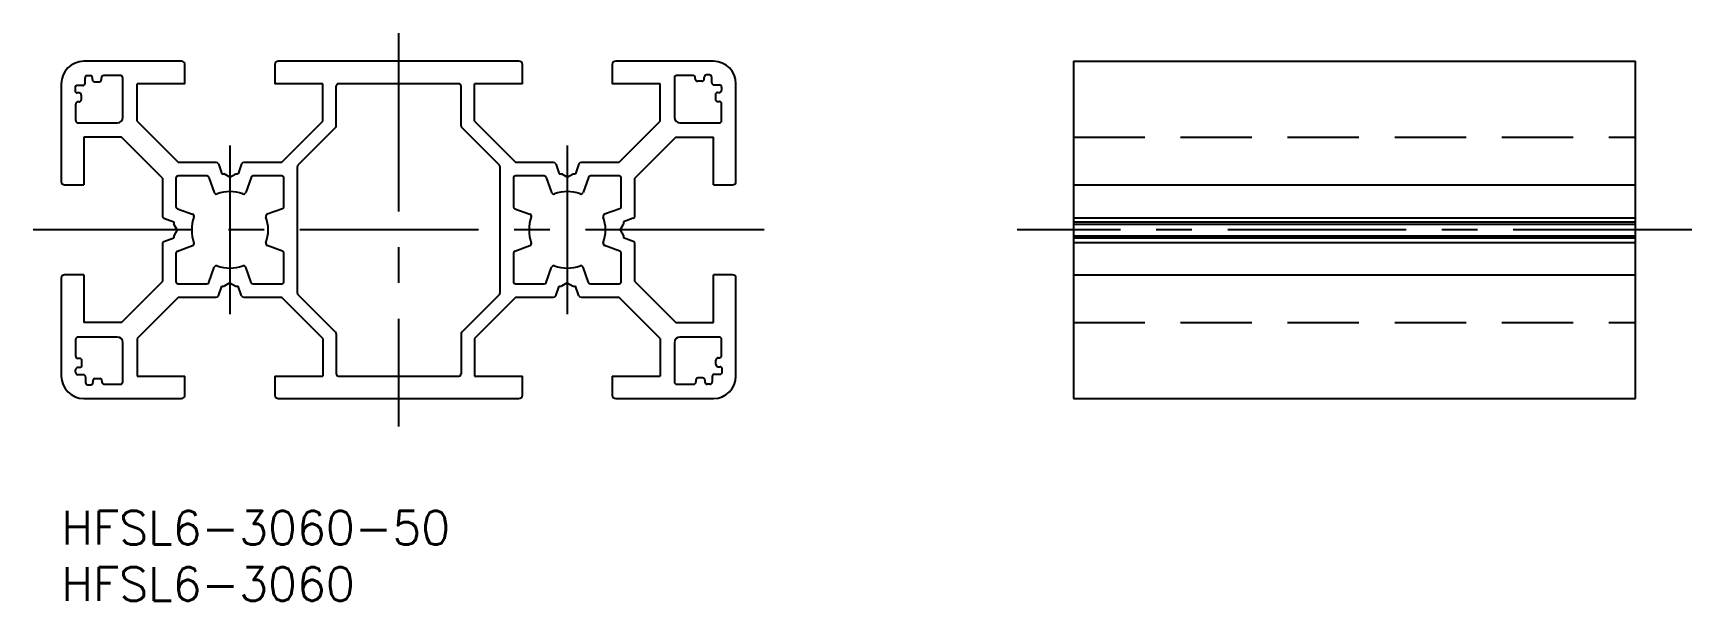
# Model space of a CAD drawing. Extents: x -2 to 145, y -8 to 42.
import ezdxf

# ---------------------------------------------------------------- set-up
doc = ezdxf.new("R2010")
doc.units = 0
doc.header["$LTSCALE"] = 0.5
doc.linetypes.add('CENTER', pattern=[50.8, 31.75, -6.35, 6.35, -6.35])
doc.linetypes.add('DASHED', pattern=[19.05, 12.7, -6.35])
for name, color, linetype in [('MSM_CENTER', 1, 'CENTER'), ('MSM_CONTINUOUS', 7, 'CONTINUOUS'), ('MSM_DASHED', 4, 'DASHED'), ('MSM_PART_NUMBER', 7, 'CONTINUOUS')]:
    doc.layers.add(name, color=color, linetype=linetype)
doc.styles.get("Standard").update_dxf_attribs({"font": 'txt.shx', "height": 3, "bigfont": 'bigfont.shx'})

# ---------------------------------------------------------------- blocks, each defined once
blk = doc.blocks.new('*U2')
at = {"layer": 'MSM_PART_NUMBER'}
blk.add_text('HFSL6-3060-50', height=3, dxfattribs=at).set_placement((0, -3))
blk = doc.blocks.new('*U3')
at = {"layer": 'MSM_PART_NUMBER'}
blk.add_text('HFSL6-3060', height=3, dxfattribs=at).set_placement((0, -8))

msp = doc.modelspace()

# ---------------------------------------------------------------- linework, layer by layer
at = {"layer": 'MSM_CENTER'}
for p, q in [((30, 42.5), (30, 7.5)), ((15, 32.5), (15, 17.5)), ((45, 32.5), (45, 17.5)), ((62.5, 25), (-2.5, 25)), ((145, 25), (85, 25))]:
    msp.add_line(p, q, dxfattribs=at)
at = {"layer": 'MSM_CONTINUOUS'}
for p, q in [((10.7, 40), (2, 40)), ((40.7, 40), (19.3, 40)), ((58, 40), (49.3, 40)), ((90, 40), (90, 10)), ((90, 40), (140, 40)), ((140, 10), (140, 40)), ((2.11, 38.04), (2.11, 38.52)), ((2.31, 38.72), (2.57, 38.72)), ((2.77, 38.37), (2.77, 38.52)), ((3.57, 38.37), (3.57, 38.52)), ((5.27, 38.72), (3.77, 38.72)), ((5.47, 35.02), (5.47, 38.52)), ((11, 38), (11, 39.7)), ((19, 39.7), (19, 38)), ((41, 38), (41, 39.7)), ((49, 39.7), (49, 38)), ((54.52, 38.52), (54.52, 35.02)), ((56.18, 38.72), (54.72, 38.72)), ((56.38, 38.42), (56.38, 38.52)), ((57.18, 38.42), (57.18, 38.58)), ((57.64, 38.78), (57.38, 38.78)), ((57.84, 38.09), (57.84, 38.58)), ((0, 38), (0, 29.3)), ((1.22, 37.64), (1.22, 37.38)), ((1.91, 37.84), (1.42, 37.84)), ((1.58, 37.18), (1.42, 37.18)), ((1.77, 36.98), (1.77, 36.58)), ((2.97, 38.17), (3.37, 38.17)), ((11, 38), (6.75, 38)), ((6.75, 34.66), (6.75, 38)), ((23.25, 38), (19, 38)), ((23.25, 34.66), (23.25, 38)), ((24.45, 34.25), (24.45, 37.8)), ((35.35, 38), (24.65, 38)), ((35.55, 34.25), (35.55, 37.8)), ((41, 38), (36.75, 38)), ((36.75, 34.66), (36.75, 38)), ((53.25, 38), (49, 38)), ((53.25, 34.66), (53.25, 38)), ((56.98, 38.22), (56.58, 38.22)), ((58.04, 37.89), (58.52, 37.89)), ((58.17, 37.03), (58.17, 36.63)), ((58.37, 37.23), (58.52, 37.23)), ((58.72, 37.69), (58.72, 37.43)), ((60, 29.3), (60, 38)), ((1.27, 36.18), (1.27, 34.72)), ((1.58, 36.38), (1.48, 36.38)), ((58.37, 36.43), (58.52, 36.43)), ((58.72, 34.72), (58.72, 36.23)), ((1.48, 34.52), (4.97, 34.52)), ((6.75, 34.66), (10.41, 31)), ((19.59, 31), (23.25, 34.66)), ((21.06, 30.78), (24.39, 34.11)), ((35.61, 34.11), (38.94, 30.78)), ((36.75, 34.66), (40.41, 31)), ((49.59, 31), (53.25, 34.66)), ((55.02, 34.52), (58.52, 34.52)), ((2, 33.25), (2, 29)), ((5.34, 33.25), (2, 33.25)), ((9, 29.59), (5.34, 33.25)), ((54.66, 33.25), (51, 29.59)), ((54.66, 33.25), (58, 33.25)), ((58, 29), (58, 33.25)), ((13.78, 31), (10.41, 31)), ((19.59, 31), (16.22, 31)), ((43.78, 31), (40.41, 31)), ((49.59, 31), (46.22, 31)), ((9, 29.59), (9, 26.22)), ((10.2, 29.6), (10.2, 27.06)), ((12.94, 29.8), (10.4, 29.8)), ((13.12, 29.67), (13.6, 28.32)), ((13.97, 30.87), (14.28, 30)), ((14.28, 30), (14.48, 30)), ((15, 29.7), (14.48, 30)), ((15, 29.7), (15.52, 30)), ((15.52, 30), (15.72, 30)), ((16.03, 30.87), (15.72, 30)), ((16.88, 29.67), (16.4, 28.32)), ((19.6, 29.8), (17.06, 29.8)), ((19.8, 27.06), (19.8, 29.6)), ((21, 19.37), (21, 30.63)), ((39, 30.63), (39, 19.37)), ((40.2, 29.6), (40.2, 27.06)), ((42.94, 29.8), (40.4, 29.8)), ((43.12, 29.67), (43.6, 28.32)), ((43.97, 30.87), (44.28, 30)), ((44.28, 30), (44.48, 30)), ((45, 29.7), (44.48, 30)), ((45, 29.7), (45.52, 30)), ((45.52, 30), (45.72, 30)), ((46.03, 30.87), (45.72, 30)), ((46.88, 29.67), (46.4, 28.32)), ((49.6, 29.8), (47.06, 29.8)), ((49.8, 27.06), (49.8, 29.6)), ((51, 26.22), (51, 29.59)), ((0.3, 29), (2, 29)), ((58, 29), (59.7, 29)), ((90, 29), (140, 29)), ((10.33, 26.88), (11.68, 26.4)), ((19.67, 26.88), (18.32, 26.4)), ((40.33, 26.88), (41.68, 26.4)), ((49.67, 26.88), (48.32, 26.4)), ((9.13, 26.03), (10, 25.72)), ((10, 25.72), (10, 25.52)), ((10.3, 25), (10, 25.52)), ((49.7, 25), (50, 25.52)), ((50.87, 26.03), (50, 25.72)), ((50, 25.72), (50, 25.52)), ((90, 26.08), (140, 26.08)), ((90, 25.72), (140, 25.72)), ((90, 25.52), (140, 25.52)), ((9, 23.78), (9, 20.41)), ((9.13, 23.97), (10, 24.28)), ((10.3, 25), (10, 24.48)), ((10, 24.48), (10, 24.28)), ((10.33, 23.12), (11.68, 23.6)), ((19.67, 23.12), (18.32, 23.6)), ((40.33, 23.12), (41.68, 23.6)), ((49.67, 23.12), (48.32, 23.6)), ((49.7, 25), (50, 24.48)), ((50, 24.48), (50, 24.28)), ((50.87, 23.97), (50, 24.28)), ((51, 20.41), (51, 23.78)), ((90, 24.48), (140, 24.48)), ((90, 24.28), (140, 24.28)), ((90, 23.88), (140, 23.88)), ((10.2, 22.94), (10.2, 20.4)), ((19.8, 20.4), (19.8, 22.94)), ((40.2, 22.94), (40.2, 20.4)), ((49.8, 20.4), (49.8, 22.94)), ((0, 20.7), (0, 12)), ((2, 21), (0.3, 21)), ((2, 21), (2, 16.75)), ((13.12, 20.33), (13.6, 21.68)), ((16.88, 20.33), (16.4, 21.68)), ((43.12, 20.33), (43.6, 21.68)), ((46.88, 20.33), (46.4, 21.68)), ((58, 16.75), (58, 21)), ((59.7, 21), (58, 21)), ((60, 12), (60, 20.7)), ((90, 21), (140, 21)), ((5.34, 16.75), (9, 20.41)), ((10.4, 20.2), (12.94, 20.2)), ((13.97, 19.13), (14.28, 20)), ((14.28, 20), (14.48, 20)), ((15, 20.3), (14.48, 20)), ((15, 20.3), (15.52, 20)), ((15.52, 20), (15.72, 20)), ((16.03, 19.13), (15.72, 20)), ((17.06, 20.2), (19.6, 20.2)), ((24.39, 15.89), (21.06, 19.22)), ((38.94, 19.22), (35.61, 15.89)), ((40.4, 20.2), (42.94, 20.2)), ((43.97, 19.13), (44.28, 20)), ((44.28, 20), (44.48, 20)), ((45, 20.3), (44.48, 20)), ((45, 20.3), (45.52, 20)), ((45.52, 20), (45.72, 20)), ((46.03, 19.13), (45.72, 20)), ((47.06, 20.2), (49.6, 20.2)), ((51, 20.41), (54.66, 16.75)), ((10.41, 19), (6.75, 15.34)), ((10.41, 19), (13.78, 19)), ((16.22, 19), (19.59, 19)), ((23.25, 15.34), (19.59, 19)), ((40.41, 19), (36.75, 15.34)), ((40.41, 19), (43.78, 19)), ((46.22, 19), (49.59, 19)), ((53.25, 15.34), (49.59, 19)), ((5.34, 16.75), (2, 16.75)), ((54.66, 16.75), (58, 16.75)), ((1.27, 15.27), (1.27, 13.77)), ((4.97, 15.47), (1.48, 15.47)), ((5.47, 11.47), (5.47, 14.97)), ((6.75, 15.34), (6.75, 12)), ((23.25, 15.34), (23.25, 12)), ((24.45, 15.75), (24.45, 12.2)), ((35.55, 15.75), (35.55, 12.2)), ((36.75, 15.34), (36.75, 12)), ((53.25, 15.34), (53.25, 12)), ((54.52, 14.97), (54.52, 11.47)), ((58.52, 15.47), (55.02, 15.47)), ((58.72, 13.82), (58.72, 15.27)), ((1.63, 13.57), (1.48, 13.57)), ((1.83, 12.97), (1.83, 13.37)), ((58.22, 13.02), (58.22, 13.42)), ((58.42, 13.62), (58.52, 13.62)), ((1.27, 12.31), (1.27, 12.57)), ((1.63, 12.77), (1.48, 12.77)), ((1.96, 12.11), (1.48, 12.11)), ((2.16, 11.91), (2.16, 11.42)), ((6.75, 12), (11, 12)), ((11, 10.3), (11, 12)), ((19, 12), (23.25, 12)), ((19, 12), (19, 10.3)), ((24.65, 12), (35.35, 12)), ((36.75, 12), (41, 12)), ((41, 10.3), (41, 12)), ((49, 12), (53.25, 12)), ((49, 12), (49, 10.3)), ((57.03, 11.83), (56.63, 11.83)), ((57.89, 11.96), (57.89, 11.47)), ((58.09, 12.16), (58.58, 12.16)), ((58.42, 12.82), (58.58, 12.82)), ((58.78, 12.36), (58.78, 12.62)), ((2.36, 11.22), (2.62, 11.22)), ((2.82, 11.57), (2.82, 11.42)), ((3.02, 11.77), (3.42, 11.77)), ((3.62, 11.57), (3.62, 11.47)), ((3.82, 11.27), (5.27, 11.27)), ((54.72, 11.27), (56.23, 11.27)), ((56.43, 11.63), (56.43, 11.47)), ((57.23, 11.63), (57.23, 11.47)), ((57.69, 11.27), (57.43, 11.27)), ((2, 10), (10.7, 10)), ((19.3, 10), (40.7, 10)), ((49.3, 10), (58, 10)), ((90, 10), (140, 10))]:
    msp.add_line(p, q, dxfattribs=at)
for centre, radius, start, end in [((2, 38), 2, 90, 180), ((10.7, 39.7), 0.3, 0, 90), ((19.3, 39.7), 0.3, 90, 180), ((40.7, 39.7), 0.3, 0, 90), ((49.3, 39.7), 0.3, 90, 180), ((58, 38), 2, 0, 90), ((2.31, 38.52), 0.2, 90, 180), ((2.57, 38.52), 0.2, 0, 90), ((2.97, 38.37), 0.2, 180, 270), ((3.37, 38.37), 0.2, 270, 0), ((3.77, 38.52), 0.2, 90, 180), ((5.27, 38.52), 0.2, 0, 90), ((54.72, 38.52), 0.2, 90, 180), ((56.18, 38.52), 0.2, 0, 90), ((56.58, 38.42), 0.2, 180, 270), ((56.98, 38.42), 0.2, 270, 0), ((57.38, 38.58), 0.2, 90, 180), ((57.64, 38.58), 0.2, 0, 90), ((1.42, 37.64), 0.2, 90, 180), ((1.42, 37.38), 0.2, 180, 270), ((1.58, 36.98), 0.2, 0, 90), ((1.91, 38.04), 0.2, 270, 360), ((24.65, 37.8), 0.2, 90, 180), ((35.35, 37.8), 0.2, 0, 90), ((58.04, 38.09), 0.2, 180, 270), ((58.37, 37.03), 0.2, 90, 180), ((58.52, 37.69), 0.2, 0, 90), ((58.52, 37.43), 0.2, 270, 0), ((1.48, 36.18), 0.2, 90, 180), ((1.58, 36.58), 0.2, 270, 0), ((58.37, 36.63), 0.2, 180, 270), ((58.52, 36.23), 0.2, 0, 90), ((1.48, 34.72), 0.2, 180, 270), ((4.97, 35.02), 0.5, 270, 0), ((24.25, 34.25), 0.2, 315, 0), ((35.75, 34.25), 0.2, 180, 225), ((55.02, 35.02), 0.5, 180, 270), ((58.52, 34.72), 0.2, 270, 0), ((13.78, 30.8), 0.2, 19.6167, 90), ((16.22, 30.8), 0.2, 90, 160.3833), ((43.78, 30.8), 0.2, 19.6167, 90), ((46.22, 30.8), 0.2, 90, 160.3833), ((10.4, 29.6), 0.2, 90, 180), ((12.94, 29.6), 0.2, 19.6167, 90), ((17.06, 29.6), 0.2, 90, 160.3833), ((19.6, 29.6), 0.2, 0, 90), ((21.2, 30.63), 0.2, 135, 180), ((38.8, 30.63), 0.2, 0, 45), ((40.4, 29.6), 0.2, 90, 180), ((42.94, 29.6), 0.2, 19.6167, 90), ((47.06, 29.6), 0.2, 90, 160.3833), ((49.6, 29.6), 0.2, 0, 90), ((0.3, 29.3), 0.3, 180, 270), ((13.79, 28.39), 0.2, 199.6167, 289.6167), ((15, 25), 3.4, 70.3833, 109.6167), ((16.21, 28.39), 0.2, 250.3833, 340.3833), ((43.79, 28.39), 0.2, 199.6167, 289.6167), ((45, 25), 3.4, 70.3833, 109.6167), ((46.21, 28.39), 0.2, 250.3833, 340.3833), ((59.7, 29.3), 0.3, 270, 0), ((10.4, 27.06), 0.2, 180, 250.3833), ((19.6, 27.06), 0.2, 289.6167, 0), ((40.4, 27.06), 0.2, 180, 250.3833), ((49.6, 27.06), 0.2, 289.6167, 0), ((9.2, 26.22), 0.2, 180, 250.3833), ((15, 25), 3.4, 160.3833, 199.6167), ((11.61, 26.21), 0.2, 340.3833, 70.3833), ((18.39, 26.21), 0.2, 109.6167, 199.6167), ((15, 25), 3.4, 340.3833, 19.6167), ((45, 25), 3.4, 160.3833, 199.6167), ((41.61, 26.21), 0.2, 340.3833, 70.3833), ((48.39, 26.21), 0.2, 109.6167, 199.6167), ((45, 25), 3.4, 340.3833, 19.6167), ((50.8, 26.22), 0.2, 289.6167, 0), ((9.2, 23.78), 0.2, 109.6167, 180), ((11.61, 23.79), 0.2, 289.6167, 19.6167), ((18.39, 23.79), 0.2, 160.3833, 250.3833), ((41.61, 23.79), 0.2, 289.6167, 19.6167), ((48.39, 23.79), 0.2, 160.3833, 250.3833), ((50.8, 23.78), 0.2, 0, 70.3833), ((10.4, 22.94), 0.2, 109.6167, 180), ((19.6, 22.94), 0.2, 0, 70.3833), ((40.4, 22.94), 0.2, 109.6167, 180), ((49.6, 22.94), 0.2, 0, 70.3833), ((0.3, 20.7), 0.3, 90, 180), ((13.79, 21.61), 0.2, 70.3833, 160.3833), ((15, 25), 3.4, 250.3833, 289.6167), ((16.21, 21.61), 0.2, 19.6167, 109.6167), ((43.79, 21.61), 0.2, 70.3833, 160.3833), ((45, 25), 3.4, 250.3833, 289.6167), ((46.21, 21.61), 0.2, 19.6167, 109.6167), ((59.7, 20.7), 0.3, 0, 90), ((10.4, 20.4), 0.2, 180, 270), ((12.94, 20.4), 0.2, 270, 340.3833), ((17.06, 20.4), 0.2, 199.6167, 270), ((19.6, 20.4), 0.2, 270, 0), ((21.2, 19.37), 0.2, 180, 225), ((38.8, 19.37), 0.2, 315, 0), ((40.4, 20.4), 0.2, 180, 270), ((42.94, 20.4), 0.2, 270, 340.3833), ((47.06, 20.4), 0.2, 199.6167, 270), ((49.6, 20.4), 0.2, 270, 0), ((13.78, 19.2), 0.2, 270, 340.3833), ((16.22, 19.2), 0.2, 199.6167, 270), ((43.78, 19.2), 0.2, 270, 340.3833), ((46.22, 19.2), 0.2, 199.6167, 270), ((1.48, 15.27), 0.2, 90, 180), ((4.97, 14.97), 0.5, 0, 90), ((24.25, 15.75), 0.2, 0, 45), ((35.75, 15.75), 0.2, 135, 180), ((55.02, 14.97), 0.5, 90, 180), ((58.52, 15.27), 0.2, 360, 90), ((1.48, 13.77), 0.2, 180, 270), ((1.63, 13.37), 0.2, 0, 90), ((58.42, 13.42), 0.2, 90, 180), ((58.52, 13.82), 0.2, 270, 0), ((2, 12), 2, 180, 270), ((1.48, 12.57), 0.2, 90, 180), ((1.48, 12.31), 0.2, 180, 270), ((1.63, 12.97), 0.2, 270, 0), ((1.96, 11.91), 0.2, 0, 90), ((24.65, 12.2), 0.2, 180, 270), ((35.35, 12.2), 0.2, 270, 0), ((56.63, 11.63), 0.2, 90, 180), ((57.03, 11.63), 0.2, 0, 90), ((58.09, 11.96), 0.2, 90, 180), ((58, 12), 2, 270, 0), ((58.42, 13.02), 0.2, 180, 270), ((58.58, 12.62), 0.2, 360, 90), ((58.58, 12.36), 0.2, 270, 360), ((2.36, 11.42), 0.2, 180, 270), ((2.62, 11.42), 0.2, 270, 0), ((3.02, 11.57), 0.2, 90, 180), ((3.42, 11.57), 0.2, 0, 90), ((3.82, 11.47), 0.2, 180, 270), ((5.27, 11.47), 0.2, 270, 0), ((54.72, 11.47), 0.2, 180, 270), ((56.23, 11.47), 0.2, 270, 360), ((57.43, 11.47), 0.2, 180, 270), ((57.69, 11.47), 0.2, 270, 360), ((10.7, 10.3), 0.3, 270, 0), ((19.3, 10.3), 0.3, 180, 270), ((40.7, 10.3), 0.3, 270, 0), ((49.3, 10.3), 0.3, 180, 270)]:
    msp.add_arc(centre, radius, start, end, dxfattribs=at)
at = {"layer": 'MSM_DASHED'}
for p, q in [((90, 33.25), (140, 33.25)), ((90, 16.75), (140, 16.75))]:
    msp.add_line(p, q, dxfattribs=at)

# ---------------------------------------------------------------- block references
at = {"layer": 'MSM_CONTINUOUS'}
for name in ['*U2', '*U3']:
    msp.add_blockref(name, (0, 0), dxfattribs=at)

doc.saveas('drawing.dxf')
